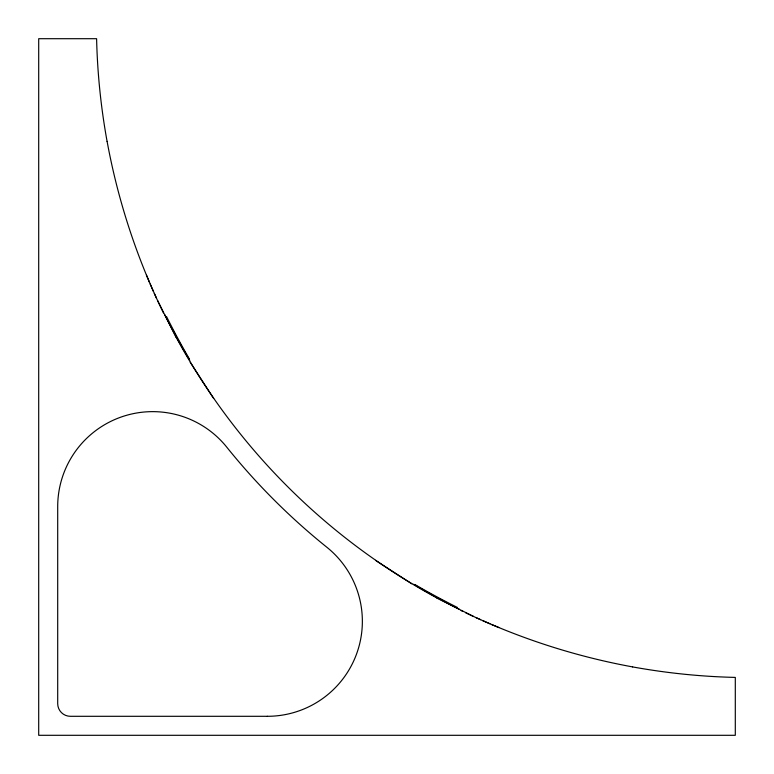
<?xml version="1.0" encoding="UTF-8"?>
<svg xmlns="http://www.w3.org/2000/svg" width="774" height="774" viewBox="0 0 774 774"><rect width="100%" height="100%" fill="white"/><g stroke="black" fill="none" stroke-linecap="round" stroke-linejoin="round"><path stroke-width="1.16" d="M632.61 666.917C666.511 673.061 700.857 676.621 735.3 677.405L735.3 735.3L38.7 735.3L38.7 38.7L96.605 38.7C97.389 73.143 100.939 107.499 107.083 141.39M498.949 627.579L491.48 624.444M489.971 623.796L482.715 620.632M480.625 619.693L475.981 617.594M470.989 615.282L473.524 616.462M470.118 614.875L465.687 612.785M461.081 610.551L462.949 611.46M436.894 598.109L474.162 616.762A665.301 665.301 0 0 0 632.619 666.907M411.768 583.78L376.803 561.189M376.28 560.821L375.593 560.337M213.663 398.407L213.179 397.72M212.821 397.197L190.23 362.242M175.901 337.125L157.248 299.848A665.321 665.321 0 0 1 107.102 141.39M163.449 312.919L159.125 303.882M157.538 300.476L158.718 303.011M156.406 298.019L154.307 293.375M153.368 291.285L150.204 284.029M149.556 282.52L146.421 275.051M457.521 607.513A74.343 6.985 28.2 0 1 414.941 584.564M459.292 609.254A74.343 7.614 28.6 0 1 413.606 584.235M189.446 359.078A74.343 6.985 61.8 0 1 166.487 316.479M189.775 360.394A74.343 7.614 61.4 0 1 164.756 314.708M436.962 597.983A647.025 647.025 0 0 1 176.027 337.058M267.359 716.298L70.366 716.298A12.665 12.665 0 0 1 57.702 703.634L57.702 506.641A94.989 94.989 0 0 1 226.753 447.149A652.269 652.269 0 0 0 326.851 547.247A94.989 94.989 0 0 1 267.359 716.298"/></g></svg>
